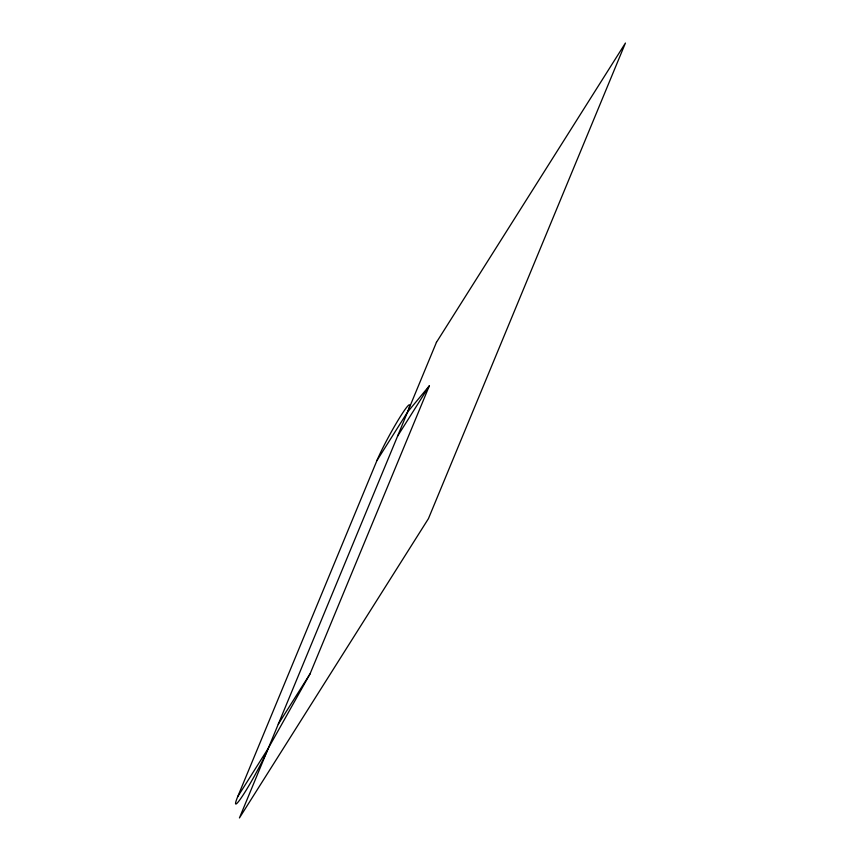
<?xml version="1.0" encoding="UTF-8"?>
<svg xmlns="http://www.w3.org/2000/svg" width="861" height="861" viewBox="0 0 861 861"><rect width="100%" height="100%" fill="white"/><g stroke="black" fill="none" stroke-linecap="round" stroke-linejoin="round"><path stroke-width="1.29" d="M237.679 796.748L376.946 460.538A35.861 2.949 -61.3 0 1 400.569 416.218A35.861 2.949 -61.3 0 1 407.565 412.042L429.37 385.782L310.025 673.905L268.298 748.263A35.861 2.949 -61.3 0 1 244.675 792.583A35.861 2.949 -61.3 0 1 237.679 796.748L268.298 748.263M376.946 460.538L407.565 412.042M397.599 436.096L429.37 385.782M278.264 724.209L310.025 673.905M436.43 342.355L239.433 817.95L428.434 518.645L625.43 43.05L436.43 342.355"/></g></svg>
